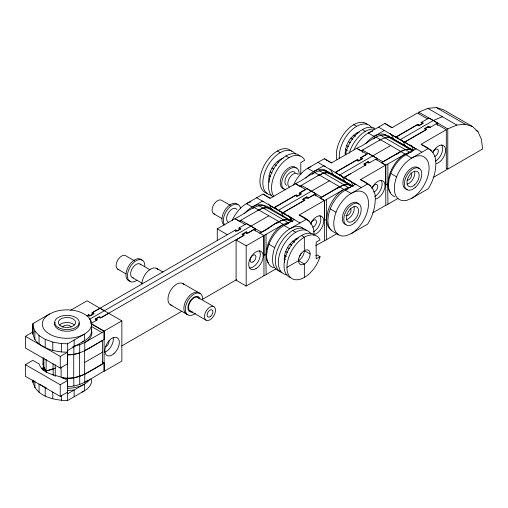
<?xml version="1.0" encoding="UTF-8"?>
<svg xmlns="http://www.w3.org/2000/svg" width="508" height="508" viewBox="0 0 508 508"><rect width="100%" height="100%" fill="white"/><g stroke="black" fill="none" stroke-linecap="round" stroke-linejoin="round"><path stroke-width="0.76" d="M90.735 322.624L90.735 320.389C88.335 315.982 83.814 313.43 79.254 311.753A24.625 14.218 0 0 0 54.635 311.753L49.536 314.014L32.956 323.583L32.899 331.991L25.406 336.321L25.4 347.961L60.236 368.078L67.647 363.791L67.659 343.77L84.366 334.124L84.366 340.824L67.653 350.469M60.236 368.078L60.236 356.432L67.659 352.146C57.614 352.279 47.276 349.968 39.065 343.967C32.442 339.217 32.106 330.962 32.956 323.583M32.817 334.366L32.887 324.783M34.849 339.401L34.849 331.032L32.817 325.996M39.065 343.967L39.065 335.591L34.849 331.032M45.187 347.739L45.187 339.369L39.065 335.591M52.788 350.476L52.788 342.1L45.187 339.369M61.354 351.98L61.354 343.605L52.788 342.1M32.817 380.448C34.449 396.24 54.388 400.564 67.659 400.488L67.647 380.467C58.757 373.939 43.656 376.142 39.116 364.001L32.823 360.382L25.4 364.661L25.406 376.307L60.236 396.399L67.659 392.113M74.143 340.023L74.143 346.729L72.663 346.831M91.573 330.772L91.573 324.066M121.857 320.872L104.121 331.108L104.115 371.323L121.857 361.086L121.857 320.872L108.699 313.277L101.124 317.64L99.384 316.636L95.028 319.151L96.774 320.154M217.265 240.697L217.265 228.867L235.001 218.624L245.097 224.453M96.025 320.421L96.031 318.903L98.933 317.227L100.387 318.065L108.699 313.277M303.466 200.755L303.473 199.238L306.375 197.561L307.829 198.399L314.357 194.634L324.447 200.463L324.517 240.849L337.236 233.464M364.738 165.386L364.744 163.862L367.646 162.185L369.1 163.03L377.063 158.426L368.357 153.397L361.105 157.582L361.112 159.118M425.317 130.01L425.323 128.492L428.225 126.816L429.679 127.654L437.655 123.05L428.949 118.021L420.973 122.625L422.421 123.469L419.519 125.146L418.065 124.301L395.846 137.141L378.498 127.121M32.88 333.242L32.899 331.991M313.887 235.242C315.208 225.476 307.721 218.205 299.212 215.036L324.447 200.463M32.817 382.734L32.956 380.321M304.336 250.45L304.178 252.286A8.211 4.737 -60 0 1 298.685 260.585L286.931 267.373M283.254 158.102C273.971 161.652 267.665 172.358 268.973 182.188M284.537 262.306C282.943 252.311 289.306 241.3 298.755 237.681M345.256 154.756C344.602 145.269 350.685 135.147 359.67 131.75M263.931 275.768L246.183 286.017L236.093 280.206L236.093 239.979L244.399 235.172L242.945 234.334L245.847 232.658L247.301 233.496L253.822 229.724L263.919 235.56L263.969 275.806L266.09 274.58C266.287 262.077 264.166 248.456 271.189 237.255A24.346 14.922 -61.3 0 1 283.375 224.39L287.833 222.491L289.916 222.288M326.638 239.624C326.835 227.12 324.714 213.506 331.73 202.298A24.346 14.922 -61.3 0 1 343.922 189.433L348.38 187.535L350.457 187.331M375.628 159.258L385.718 165.087L385.788 205.473L387.909 204.248C388.106 191.745 385.985 178.13 393.001 166.922A24.346 14.922 -61.3 0 1 405.194 154.057L409.651 152.159L411.728 151.956M53.067 363.779L53.067 369.195L46.12 371.043L43.872 367.913L43.047 364.268L43.377 362.814M43.155 370.103L43.485 362.687M285.325 224.796A24.625 14.218 -60 0 0 268.948 244.246L267.214 250.101L266.617 255.651A24.625 14.218 -60 0 0 273.799 267.767M303.365 228.473A24.625 14.218 -60 0 0 274.752 247.599C272.904 252.787 271.793 258.394 273.018 263.862A24.625 14.218 -60 0 0 280.359 271.278M301.339 253.219L299.288 256.775M347.897 188.836A24.625 14.218 -60 0 0 330.219 208.877L328.486 214.725L327.889 220.275A24.625 14.218 -60 0 0 332.994 231.54L338.798 234.893M320.021 256.648L319.418 258.667A24.625 14.218 -60 0 1 293.148 279.184A24.625 14.218 -60 0 1 293.148 248.38A24.625 14.218 -60 0 1 319.418 238.563L320.021 239.89L316.179 242.106L316.179 258.864L320.021 256.648L317.119 254.972L315.843 255.708M351.111 233.667A24.625 14.218 -60 0 0 366.185 194.805A24.625 14.218 -60 0 0 336.023 212.223C334.175 217.418 333.064 223.018 334.289 228.486A24.625 14.218 -60 0 0 346.602 235.585L351.111 233.667L367.697 224.091C372.77 216.021 375.628 206.458 375.241 196.894C375.107 188.036 367.836 182.867 360.483 179.667L385.718 165.087M408.47 153.467A24.625 14.218 -60 0 0 390.798 173.501L389.058 179.356L388.468 184.899A24.625 14.218 -60 0 0 394.926 196.793M411.69 198.298A24.625 14.218 -60 0 0 426.758 159.436A24.625 14.218 -60 0 0 396.602 176.854C394.754 182.042 393.643 187.643 394.868 193.11A24.625 14.218 -60 0 0 407.181 200.216L411.69 198.298L428.269 188.716C433.349 180.651 436.207 171.088 435.82 161.525C435.686 152.667 428.415 147.498 421.062 144.291L446.297 129.718L436.201 123.882M266.09 274.58L276.028 268.802M387.909 204.248L397.847 198.476M86.773 315.868L88.773 314.706L90.227 315.544L93.129 313.868L91.675 313.03L235.668 229.895L237.122 230.734L240.024 229.057L238.57 228.219L246.539 223.628L255.245 228.657L247.999 232.842L246.253 231.839L241.903 234.353L243.643 235.356L108.712 313.258L87.065 300.774L70.695 310.223M263.836 201.555L262.446 201.111L252.222 207.016L246.418 203.67L263.055 194.056L270.313 198.247L295.548 183.667L305.645 189.497L299.117 193.262L300.571 194.107L297.669 195.777L296.215 194.939L273.996 207.778L276.765 208.674L273.983 207.791L295.478 195.377L297.224 196.38L301.581 193.865L299.834 192.862L307.086 188.671L315.792 193.7L308.54 197.885L306.8 196.882L302.451 199.396L304.19 200.406L282.689 212.82L256.642 197.758M430.403 127.235L428.663 126.232L424.313 128.746L426.053 129.75L404.552 142.17L395.846 137.141L417.341 124.727L419.087 125.73L423.443 123.215L421.697 122.206M369.811 162.611L368.071 161.608L363.722 164.122L365.462 165.125M427.495 118.859L417.398 113.03L392.163 127.61L384.905 123.419L368.268 133.032L374.079 136.379L384.302 130.473M336.652 172.847L335.267 172.403L357.486 159.563L358.94 160.407L361.842 158.731L360.388 157.893L366.916 154.121L356.819 148.292L331.584 162.871L324.326 158.68L307.689 168.294L313.493 171.641L323.717 165.735L325.107 166.186M292.278 221.469L270.866 208.725L267.297 207.62L263.138 208.032L258.68 209.931L239.249 221.215L234.956 218.732L237.077 217.507C247.047 212.827 259.55 199.174 270.84 208.807L267.272 207.702L262.922 205.188M323.469 170.231L348.158 184.385L351.726 185.484L331.413 173.755L327.844 172.656L323.685 173.063L319.227 174.962L299.796 186.258L295.504 183.775L297.625 182.55C307.588 177.876 320.091 164.217 331.387 173.85L327.819 172.745L323.659 173.158L319.202 175.057A24.371 14.072 -60 0 0 317.919 175.851M380.498 139.687L361.067 150.882L356.775 148.399L358.896 147.174C368.275 143.65 377.33 131.782 388.309 135.96L412.998 150.209L409.429 149.104L384.734 134.861M346.056 178.213L343.96 177.546L335.255 172.517L356.749 160.096L358.496 161.106L362.852 158.591L361.105 157.582M400.202 139.656L433.299 120.536L442.316 116.707M329.381 180.829L278.34 210.306M89.332 319.418L268.834 215.792M390.652 145.548L339.611 175.031M343.96 177.546L366.198 164.706L364.744 163.862M348.158 184.385L343.999 184.791L339.541 186.69L321.589 197.053L301.276 185.325L301.276 186.9M291.179 220.453C279.933 216.256 270.701 228.498 261.048 232.023L240.735 220.294L240.735 221.869M409.429 149.104L405.27 149.517L400.812 151.416L382.861 161.779L362.547 150.05L362.547 152.413M259.613 233.083C269.913 229.559 280.594 215.087 292.449 221.386M246.183 286.017L246.183 245.802L283.375 224.39L279.019 221.875A24.371 14.072 -60 0 0 276.454 223.584M324.466 200.603L343.922 189.433L339.566 186.919L320.161 198.126L324.466 200.603L324.51 220.478L326.631 219.253L326.58 199.377M385.737 165.227L405.194 154.057L400.837 151.543L381.432 162.751L385.737 165.227L385.782 185.102L387.902 183.877L387.852 164.001M416.103 148.831L405.873 154.743L411.677 158.09L428.314 148.482M294.253 219.583L284.029 225.489L289.833 228.835L306.47 219.227M355.524 184.207L345.3 190.113L351.104 193.465L367.741 183.852M74.568 345.942L79.712 344.71L84.76 342.475L104.159 331.337L104.165 339.496C92.488 345.63 81.407 355.378 67.418 354.882L67.418 378.339L62.687 377.984M41.402 368.738L43.434 367.563M266.04 234.334L266.084 254.21L263.963 255.429L263.919 235.56M84.652 362.49L102.597 352.133M121.71 345.961L181.978 311.169M202.521 299.307L236.76 279.54M60.236 396.399L60.236 384.746L67.647 380.467M67.526 378.219L67.526 386.41C81.464 386.899 92.545 377.273 104.165 371.119L104.159 362.96L102.038 364.185C90.183 371.253 77.438 380.39 62.795 377.857M84.652 374.218L102.597 363.861L102.597 340.404L84.652 350.761L84.652 374.218L79.604 376.453L73.724 377.863L67.418 378.339M433.349 177.406L446.31 169.926L446.297 129.718M446.418 168.319L447.777 169.107L482.6 149.003L481.413 139.281L477.933 131.591L472.402 126.46L443.446 109.741L436.232 107.512L427.838 108.344L418.821 112.173L418.821 113.754M315.595 245.789L324.46 240.671M372.77 212.782L385.731 205.296M67.653 393.783L84.366 384.131L84.366 390.836L67.659 400.488M421.907 152.184L404.552 142.164L426.777 129.33L425.323 128.492M350.476 173.799L343.98 177.54L361.328 187.56M43.155 364.147L43.98 367.786L46.228 370.923L55.315 368.11M434.175 121.044L447.777 128.892L456.787 125.063L465.188 124.231L472.402 126.46M257.372 210.807A24.371 14.072 -60 0 1 258.655 210.014L263.119 208.115L258.762 205.6M351.752 185.712L348.183 184.614L344.024 185.026L339.566 186.919A24.371 14.072 -60 0 0 336.995 188.627M67.526 350.317L67.526 354.787L73.831 354.311L79.712 352.901L79.712 344.71M413.023 150.336L409.454 149.238L405.295 149.65L400.837 151.543A24.371 14.072 -60 0 0 399.555 152.343M263.811 208.045L267.272 207.702M67.481 390.519L74.143 390.036L74.143 396.742M61.354 343.605L67.659 343.77M395.846 137.141L398.615 138.036M404.552 142.17L405.936 142.615M335.255 172.517L337.331 173.184M282.689 212.82L285.477 213.811M39.681 384.321L46.565 388.214M90.868 323.704L104.159 331.337M91.408 326.454L102.038 332.562M102.165 361.81L104.159 362.96M436.232 107.512L465.188 124.231M475.913 130.423L477.933 131.591M427.838 108.344L456.787 125.063M418.821 112.173L433.299 120.536M424.142 146.317L431.4 150.508M390.049 133.325L391.636 134.836L415.963 148.882M409.454 149.238L412.566 151.035M380.581 135.268L409.651 152.159M400.812 151.416L376.117 137.166A24.346 13.157 -58.7 0 0 373.59 138.894M353.765 124.651L356.667 126.327M362.356 129.61L365.373 131.35M356.667 133.026L357.93 133.756M353.663 135.217L355.562 136.315M350.863 138.176L352.762 139.268M348.463 141.694L350.355 142.786M346.615 145.536L348.513 146.628M390.798 173.501L396.602 176.854M345.453 149.435L347.351 150.533M345.059 153.13L346.323 153.861M370.821 185.877L360.483 179.667M317.913 162.389L342.602 176.765L344.57 181.375L352.609 186.017M341.001 175.368L342.589 176.879L356.07 184.645M344.583 181.261L333.038 174.593L331.057 170.097L329.997 169.088M348.183 184.614L351.917 186.766M323.685 173.063L343.999 184.791M319.31 170.644L323.659 173.158M344.024 185.026L348.38 187.535M319.227 174.962L339.541 186.69M319.202 175.057L314.846 172.542A24.346 13.157 -58.7 0 0 312.318 174.269M277.349 151.003L280.251 152.679M285.934 155.962L288.957 157.709M277.247 161.576L278.511 162.306M274.447 164.529L276.339 165.627M272.04 168.046L273.939 169.145M270.199 171.888L272.091 172.98M330.219 208.877L336.023 212.223M269.037 175.793L270.3 176.524M303.473 199.238L304.927 200.076L282.708 212.909L300.057 222.929M302.292 217.068L309.55 221.253M268.199 203.962L269.786 205.467L290.024 217.183L291.719 221.037M289.115 216.395L294.119 219.627M267.297 207.62L287.611 219.348M287.636 219.57L291.37 221.723M263.138 208.032L283.451 219.761M283.483 219.977L287.833 222.491M258.68 209.931L278.994 221.659M258.655 210.014L254.305 207.499A24.346 13.157 -58.7 0 0 253.041 208.305M292.735 230.511L295.751 232.258M301.441 235.541L304.343 237.217L304.343 250.641L310.128 253.981M295.751 238.957L297.015 239.687M292.748 241.148L294.646 242.246M230.41 205.397L221.475 200.241A7.798 4.502 -60 0 0 213.201 205.645A7.798 4.502 -60 0 0 214.821 214.097M289.947 244.107L291.846 245.199M287.547 247.625L289.439 248.717M285.699 251.466L287.598 252.559M298.539 260.655L304.343 264.001L304.343 277.425M268.948 244.246L274.752 247.599M239.293 227.813L241.033 228.822L236.677 231.337L234.931 230.334M213.678 213.747L221.926 218.51M284.537 255.365L286.436 256.464M284.143 259.061L285.407 259.791M217.265 228.867L227.355 234.696M236.093 239.979L246.183 245.802M157.004 268.63L163.005 272.098M183.051 283.667L200.412 293.694M134.442 260.807L125.508 255.645A7.798 4.502 -60 0 0 117.234 261.048A7.798 4.502 -60 0 0 118.853 269.507M140.018 264.02L149.993 269.78M197.929 297.466L213.893 306.68A7.798 4.502 -60 0 1 211.417 318.757A7.798 4.502 -60 0 1 204.667 314.858A7.798 4.502 -60 0 1 213.893 306.68M117.71 269.151L125.959 273.914M132.22 277.527L142.196 283.286M190.132 310.966L206.096 320.186M170.282 304.711L187.649 314.738M96.031 318.903L97.485 319.742L90.957 323.507L104.121 331.108M88.068 315.125L89.808 316.128L94.158 313.62L92.412 312.617L99.981 308.235L104.356 310.75M25.406 336.321L60.236 356.432M25.4 364.661L60.236 384.746M387.991 125.444L391.947 127.73M406.502 146.774L407.841 147.542M409.181 148.317L413.201 150.641M328.073 161.087L331.368 162.992M266.141 196.082L270.097 198.368M421.678 144.697L423.526 145.917M384.905 123.419L387.375 125.038M324.326 158.68L327.412 160.706M299.212 215.036L301.676 216.662M263.055 194.056L265.525 195.675M410.959 145.65L411.886 146.526L413.582 150.387M394.329 140.005C390.779 135.979 384.613 137.357 380.473 139.681A24.371 14.072 -60 0 0 379.19 140.475M388.309 135.96L389.401 136.976M270.866 208.725L272.51 210.249M391.636 134.836L393.624 139.332L405.162 145.999L403.181 141.503L402.253 140.621M341.744 175.959L342.602 176.765M410.293 145.021L411.886 146.533M401.593 139.992L403.181 141.503M349.174 179.895L351.295 181.908L353.295 186.398M288.43 215.671L290.024 217.183M279.73 210.642L281.318 212.154L283.019 216.008M350.476 181.102L351.314 181.902M290.043 217.278L291.738 221.126M269.786 205.467L271.488 209.321M91.237 329.609L91.897 332.524A24.346 14.408 3.2 0 1 84.76 342.475L84.76 350.666A24.371 14.072 0 0 0 85.998 349.898M437.655 123.05L437.655 125.413M377.063 158.426L377.063 160.001M315.792 193.7L315.792 196.069M255.245 228.657L255.245 231.026M32.887 380.016L32.887 381.521M447.777 128.892L447.777 169.107M428.663 126.232L428.663 127.768M418.065 124.301L418.065 125.819M368.071 161.608L368.071 163.144M357.486 159.563L357.486 161.08M306.8 196.882L306.8 198.418M300.8 174.784L300.8 162.598L304.635 160.382L304.032 159.055A24.625 14.218 -60 0 0 280.251 165.43A24.625 14.218 -60 0 0 273.875 196.571M296.215 194.939L296.215 196.456M246.253 231.839L246.253 233.375M235.668 229.895L235.668 231.413M88.773 314.706L88.773 316.217M79.712 376.333L79.712 384.524M79.604 353.003L79.604 376.453M73.831 346.862L73.831 354.311M73.831 377.736L73.831 385.934M73.724 354.406L73.724 377.863M61.354 395.751L61.354 400.323M61.106 366.916L61.106 377.082M55.232 364.731L55.232 376.453M53.175 369.068L53.175 375.774M52.788 391.966L52.788 398.824M46.228 370.923L46.228 372.408M46.12 359.315L46.12 371.043M45.187 387.718L45.187 396.094M43.98 367.786L43.98 370.764M43.872 357.746L43.872 367.913M43.047 358.013L43.047 364.268M39.065 383.946L39.065 392.322M34.849 380.911L34.849 387.763M79.077 322.91A12.313 7.112 0 0 1 66.415 331.248A12.313 7.112 0 0 1 55.061 322.301M59.487 325.006A8.617 4.978 0 0 1 74.416 325.006M91.44 329.286A24.625 14.218 0 0 1 81.94 342.049M90.735 320.389A24.625 14.218 0 0 1 60.585 337.801A24.625 14.218 0 0 1 49.536 314.014M62.852 327.343A4.102 2.369 0 0 1 66.669 325.133A4.102 2.369 0 0 1 70.974 327.031M91.44 379.298A24.625 14.218 0 0 1 81.947 392.062M90.094 378.936A24.625 14.218 0 0 1 67.666 388.296M87.668 380.263A24.371 14.072 0 0 1 84.76 382.289L84.76 374.098A24.346 14.408 3.2 0 0 85.998 373.348M172.028 305.371A12.313 7.112 -60 0 1 170.472 290.697A12.313 7.112 -60 0 1 183.985 284.518M195.409 313.347A12.313 7.106 -60 0 1 185.363 310.159A12.313 7.106 -60 0 1 193.789 294.303A12.313 7.106 -60 0 1 202.73 299.574M141.916 283.794A12.313 7.106 -60 0 1 148.317 270.783A12.313 7.106 -60 0 1 157.937 269.481M192.456 311.925A8.617 4.978 -60 0 1 189.719 301.727A8.617 4.978 -60 0 1 199.917 298.996M191.275 311.321A7.798 4.502 -60 0 1 190.132 301.962A7.798 4.502 -60 0 1 198.806 298.279M187.947 314.566A12.313 7.106 -60 0 1 186.385 299.885A12.313 7.106 -60 0 1 199.898 293.707M290.481 277.597A24.625 14.218 -60 0 1 288.5 249.663A24.625 14.218 -60 0 1 313.754 234.321M287.045 274.803A24.625 14.218 -60 0 1 283.439 245.256A24.625 14.218 -60 0 1 310.832 233.604M281.775 272.567A24.625 14.218 -60 0 1 280.422 243.51A24.625 14.218 -60 0 1 306.261 230.149M289.408 187.077A7.798 4.502 -60 0 1 289.954 177.216A7.798 4.502 -60 0 1 298.082 174.384M271.545 195.224A24.625 14.218 -60 0 1 267.938 165.678A24.625 14.218 -60 0 1 295.326 154.026M267.113 193.288A24.625 14.218 -60 0 1 265.036 164.001A24.625 14.218 -60 0 1 291.433 151.162M272.999 196.996A24.625 14.218 -60 0 1 274.98 166.77A24.625 14.218 -60 0 1 300.025 156.121M286.506 185.401A7.798 4.502 -60 0 1 287.052 175.539A7.798 4.502 -60 0 1 295.18 172.714M284.321 189.001A12.313 7.106 -60 0 1 282.766 174.32A12.313 7.106 -60 0 1 296.272 168.142M285.769 189.84A12.313 7.106 -60 0 1 286.341 172.11A12.313 7.106 -60 0 1 299.104 174.009M339.363 158.667A24.625 14.218 -60 0 1 351.225 130.473A24.625 14.218 -60 0 1 371.748 127.673M336.95 159.671A24.625 14.218 -60 0 1 345.859 131.407A24.625 14.218 -60 0 1 367.297 124.289M349.288 153.054A24.625 14.218 -60 0 1 374.079 129.019M345.535 154.222A24.625 14.218 -60 0 1 374.669 128.391M365.862 143.497A24.625 14.218 -60 0 1 386.391 135.16M354.006 149.847A24.625 14.218 -60 0 1 372.777 131.115M133.363 277.882A7.798 4.502 -60 0 1 132.22 268.522A7.798 4.502 -60 0 1 140.894 264.833M136.931 280.321A12.313 7.106 -60 0 1 127.425 276.295A12.313 7.106 -60 0 1 136.068 260.75A12.313 7.106 -60 0 1 144.818 266.135M130.035 281.127A12.313 7.106 -60 0 1 128.48 266.446A12.313 7.106 -60 0 1 141.986 260.267M113.271 337.585A10.262 5.925 -60 0 1 104.864 352.146M108.934 340.684A4.102 2.369 -60 0 1 105.378 346.837M268.395 262.827A24.371 14.072 -60 0 1 266.084 254.21M259.321 250.781A10.262 5.925 -60 0 1 258.172 261.556A10.262 5.925 -60 0 1 249.415 267.945M305.791 178.168A24.625 14.218 -60 0 1 327.584 171.793M293.427 185.109A24.625 14.218 -60 0 1 310.934 166.77M390.207 192.494A24.371 14.072 -60 0 1 387.902 183.877M396.996 154.261A24.371 14.072 -60 0 1 398.266 153.251M371.989 188.024A10.262 5.925 -60 0 1 381.368 180.454A10.262 5.925 -60 0 1 384.448 189.135A10.262 5.925 -60 0 1 375.869 198.977M381.127 180.308A10.262 5.925 -60 0 1 374.847 196.501M372.04 188.881A4.102 2.369 -60 0 1 375.837 184.404A4.102 2.369 -60 0 1 377.476 188.024A4.102 2.369 -60 0 1 373.393 191.865M350.31 208.382A4.102 2.369 -60 0 1 350.056 213.258A4.102 2.369 -60 0 1 345.961 215.322M346.05 224.644A12.313 7.112 -60 0 1 345.154 209.512A12.313 7.112 -60 0 1 358.578 204.146M354.025 206.629A8.617 4.978 -60 0 1 346.558 219.558M310.718 223.399A10.262 5.925 -60 0 1 320.459 215.875A10.262 5.925 -60 0 1 322.809 225.603A10.262 5.925 -60 0 1 313.411 234.537M319.856 215.684A10.262 5.925 -60 0 1 313.576 231.877M310.769 224.25A4.102 2.369 -60 0 1 314.325 219.831A4.102 2.369 -60 0 1 316.376 222.752A4.102 2.369 -60 0 1 312.82 227.171M286.626 224.212A24.625 14.218 -60 0 1 288.531 223.571M331.68 230.41A24.371 14.072 -60 0 1 326.631 219.253M244.519 213.544A24.625 14.218 -60 0 1 264.535 205.797M232.156 220.485A24.625 14.218 -60 0 1 250.927 201.746M432.568 152.654A10.262 5.925 -60 0 1 441.947 145.078A10.262 5.925 -60 0 1 445.027 153.765A10.262 5.925 -60 0 1 436.448 163.608M441.7 144.939A10.262 5.925 -60 0 1 435.426 161.131M432.905 152.527A4.102 2.369 -60 0 1 436.645 149.009A4.102 2.369 -60 0 1 438.15 152.324A4.102 2.369 -60 0 1 434.67 156.426M410.889 173.006A4.102 2.369 -60 0 1 410.902 177.419A4.102 2.369 -60 0 1 407.105 180.2M407.264 189.376A12.313 7.112 -60 0 1 405.46 174.6A12.313 7.112 -60 0 1 419.157 168.777M414.598 171.26A8.617 4.978 -60 0 1 407.137 184.188M228.187 222.123A7.798 4.502 -60 0 1 228.727 212.261A7.798 4.502 -60 0 1 236.861 209.429M224.384 224.511A12.313 7.106 -60 0 1 229.057 207.689A12.313 7.106 -60 0 1 240.576 208.236M224.25 225.057A12.313 7.106 -60 0 1 225.292 209.677A12.313 7.106 -60 0 1 237.947 204.864M298.698 259.004L298.539 260.839A8.211 4.737 -60 0 0 302.978 264.624L304.489 263.938A8.211 4.737 -60 0 0 309.982 255.632L310.14 253.803A8.211 4.737 -60 0 0 305.702 250.019L304.197 250.704A8.211 4.737 -60 0 0 298.698 259.004M60.858 325.99A8.617 4.978 0 0 0 75.273 323.761A8.617 4.978 0 0 0 64.719 317.665A8.617 4.978 0 0 0 60.858 325.99M58.242 327.495A12.313 7.112 0 0 0 78.842 324.314A12.313 7.112 0 0 0 63.767 315.601A12.313 7.112 0 0 0 58.242 327.495M210.744 316.236A4.102 2.369 -60 0 0 212.046 309.874A4.102 2.369 -60 0 0 207.188 314.179A4.102 2.369 -60 0 0 210.744 316.236M113.97 353.619A10.262 5.925 -60 0 0 117.227 337.725A10.262 5.925 -60 0 0 105.086 348.488A10.262 5.925 -60 0 0 113.97 353.619M255.943 268.649A10.262 5.925 -60 0 0 262.223 252.457A10.262 5.925 -60 0 0 249.663 259.715A10.262 5.925 -60 0 0 255.943 268.649M253.041 261.944A4.102 2.369 -60 0 0 255.556 255.467A4.102 2.369 -60 0 0 250.527 258.375A4.102 2.369 -60 0 0 253.041 261.944M354.063 220.25A8.617 4.978 -60 0 0 356.8 206.902A8.617 4.978 -60 0 0 346.602 215.944A8.617 4.978 -60 0 0 354.063 220.25M354.743 222.777A12.313 7.112 -60 0 0 358.642 203.702A12.313 7.112 -60 0 0 344.081 216.618A12.313 7.112 -60 0 0 354.743 222.777M414.642 184.88A8.617 4.978 -60 0 0 417.373 171.526A8.617 4.978 -60 0 0 407.181 180.569A8.617 4.978 -60 0 0 414.642 184.88M415.322 187.401A12.313 7.112 -60 0 0 419.221 168.332A12.313 7.112 -60 0 0 404.654 181.248A12.313 7.112 -60 0 0 415.322 187.401"/></g></svg>
